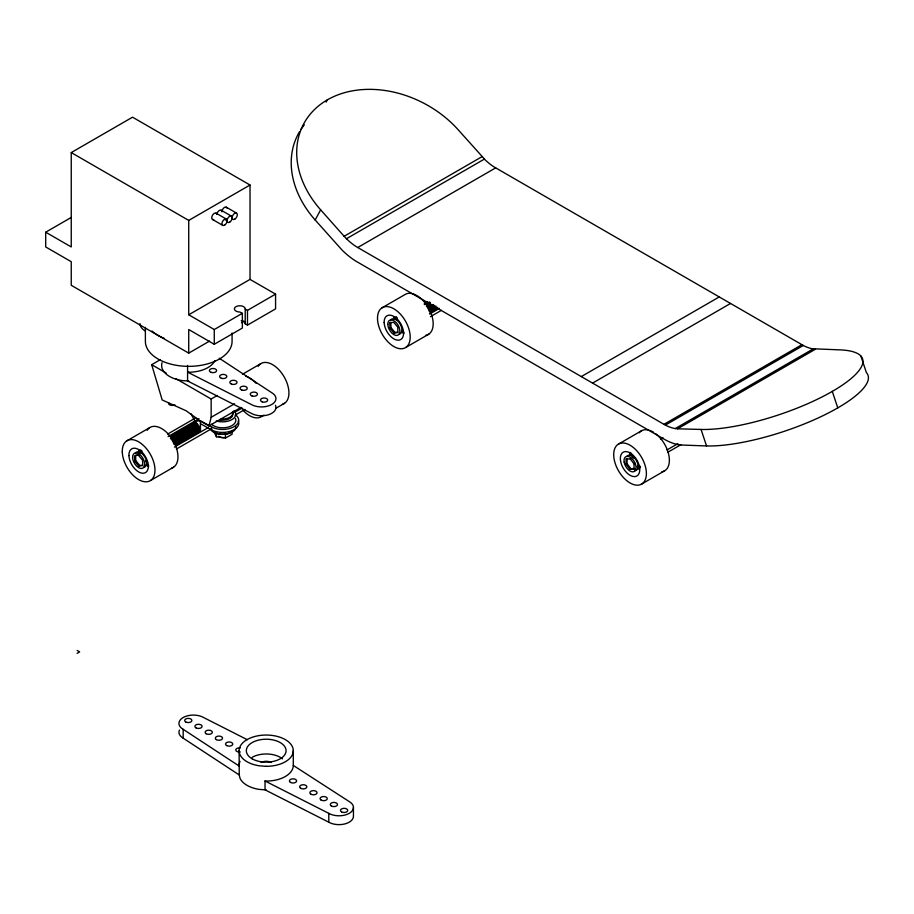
<?xml version="1.0" encoding="UTF-8"?>
<svg xmlns="http://www.w3.org/2000/svg" width="914" height="914" viewBox="0 0 914 914"><rect width="100%" height="100%" fill="white"/><g stroke="black" fill="none" stroke-linecap="round" stroke-linejoin="round"><path stroke-width="1.37" d="M625.964 464.163L626.181 458.988L627.198 458.394L626.993 463.581L630.854 468.676L634.944 468.596L629.837 469.27L625.964 464.163L626.993 463.581M633.916 469.19L634.133 464.004L630.26 458.908L626.181 458.988M188.73 353.124L71.246 285.294L71.246 261.701L45.7 246.951L45.7 232.202L71.246 246.951L71.246 152.581L188.73 220.411L188.73 314.782L250.025 279.398L275.571 294.137L275.571 308.886L247.477 325.11L245.192 323.784L245.226 308.886A5.415 3.13 0 0 0 239.811 305.756A5.415 3.13 0 0 0 234.395 308.886A5.415 3.13 0 0 0 239.811 312.017L242.359 313.308L242.359 328.057L214.264 344.281L188.73 329.531L188.73 353.124L209.569 341.093M245.192 323.784L245.226 323.636A5.415 3.13 0 0 0 241.216 320.608M160.327 359.693L151.69 364.675L162.178 399.955L186.125 410.774L200.714 421.331L208.975 425.913L211.157 417.298L211.157 399.007L175.968 378.693M326.115 102.117L327.338 99.866A97.524 75.028 28.4 0 1 458.577 130.211L485.471 160.178A46.168 26.655 60 0 0 494.257 167.045L803.303 345.469A46.168 26.655 60 0 0 812.078 348.737L838.983 349.834A97.524 26.655 -18.4 0 1 832.288 391.398L837.772 407.873M860.874 356.037L866.358 372.524A97.524 26.655 -18.4 0 1 817.813 418.121A97.524 26.655 -18.4 0 1 706.545 445.941L679.765 444.969A64.231 37.086 60 0 1 664.101 439.143L355.832 261.118A64.231 37.086 60 0 1 341.939 249.922L315.17 219.988L320.654 209.832A97.524 75.028 28.4 0 1 327.338 99.866M71.246 152.581L132.541 117.186L250.025 185.016L250.025 279.398M45.7 232.202L71.349 217.395M188.73 220.411L250.025 185.016M320.654 209.832L344.132 236.28L482.044 156.66M344.132 236.28L346.452 238.725L484.374 159.105M188.73 314.782L214.264 329.531L242.359 313.308M245.192 309.046L247.477 310.36L275.571 294.137M346.452 238.725L347.56 239.799A46.168 26.655 60 0 0 356.334 246.677L357.74 247.511L495.651 167.89M241.445 322.688L243.901 321.271M126.635 440.971L149.622 427.695M242.439 374.26L260.581 363.783M211.157 399.007L217.326 395.454M381.846 307.927L404.833 294.651A23.113 13.344 60 0 1 416.201 295.165M167.616 434.093L195.745 417.847M168.085 436.606L199.035 418.738M170.084 436.424L195.105 421.971L198.681 425.97L200.486 431.054L175.454 445.506M138.482 455.321L142.538 460.176L142.687 465.557L138.779 466.106L134.724 461.262L134.575 455.869L139.511 454.738L135.603 455.275L135.74 460.667L139.796 465.512L142.401 465.157M170.872 437.041L195.904 422.588M170.438 438.457L196.659 423.319M171.169 439.268L197.39 424.13M134.724 461.262L135.74 460.667M211.157 417.298L234.59 403.771M171.843 440.16L198.064 425.021M172.46 441.108L198.681 425.97M172.997 442.102L199.218 426.964M173.454 443.13L199.675 427.992M173.82 444.158L200.04 429.02M175.282 444.501L200.315 430.048M138.779 466.106L139.796 465.512M208.975 425.913L241.09 407.37M174.448 447.095L208.461 427.455M234.955 412.157L242.107 408.032M389.798 322.825L393.706 322.276L397.761 327.121L397.898 332.513L394.003 333.062L389.947 328.206L389.798 322.825L390.826 322.231L390.964 327.623L395.019 332.468L397.624 332.102M424.496 302.877L426.884 301.494M424.107 304.065L427.683 302.008M424.896 304.682L429.671 301.94M176.448 449.003L210.7 429.226M235.161 415.105L244.941 409.461M426.849 304.716L430.425 302.66M426.392 306.224L429.968 304.156M389.947 328.206L390.964 327.623M427.067 307.115L431.831 304.362M427.672 308.064L433.636 304.625M428.22 309.058L434.173 305.619M428.677 310.086L435.829 305.95M429.043 311.114L436.195 306.99M430.505 311.457L437.657 307.333M394.003 333.062L395.019 332.468M429.489 313.148L437.829 308.326M429.671 314.039L439.383 308.429M430.448 316.667L441.451 310.314M150.627 480.456L173.614 467.191M264.02 415.139L261.598 416.544A23.113 13.344 60 0 1 242.941 410.192M276.119 408.158L284.585 403.268M213.979 431.682L216.412 436.789L225.484 438.057L232.122 434.23L232.065 430.654M405.85 347.411L428.837 334.147M77.096 653.361L79.655 651.888L77.187 650.46M581.293 376.591L719.215 296.959M592.58 383.103L730.503 303.482M618.949 443.827L641.936 430.551M357.74 247.511L663.975 424.325L801.898 344.692M663.975 424.325L665.381 425.101L803.303 345.469M665.381 425.101A46.168 26.655 60 0 0 674.155 428.369L675.252 428.563L813.174 348.931M675.252 428.563L677.582 428.803L815.505 349.171M660.822 439.348L663.198 437.977M630.26 458.908L631.288 458.314M634.133 464.004L635.15 463.409M629.837 469.27L630.854 468.676M666.957 449.962L677.88 443.656M667.586 452.396L681.033 444.627M641.148 484.351A23.113 13.344 60 0 0 634.887 448.854A23.113 13.344 60 0 0 614.105 459.057A23.113 13.344 60 0 0 641.148 484.351L664.135 471.076M236.6 415.79A15.892 8.991 -1 0 1 232.51 427.478A15.892 8.991 -1 0 1 211.602 426.941L200.372 420.703L194.305 421.468L195.105 421.971M677.582 428.803L701.061 429.454A97.524 26.655 -18.4 0 0 832.288 391.398M220.125 420.052L222.742 420.223A10.111 5.724 -1 0 0 232.853 414.373L232.51 412.899M188.73 381.058L181.715 380.521A27.089 15.641 0 0 1 162.052 362.698M353.444 807.45L353.444 816.305A14.453 8.34 0 0 1 344.532 824.005A14.453 8.34 0 0 1 328.789 822.2L265.037 789.833L265.037 780.99L266.203 781.082A27.089 15.641 0 0 0 293.28 765.429L293.28 750.691M266.203 789.924L259.188 789.399A27.089 15.641 0 0 1 240.028 778.34L239.102 774.284M247.351 739.734L203.605 717.524A14.453 8.34 0 0 0 183.166 717.524A14.453 8.34 0 0 0 183.177 729.326L183.177 738.169L239.251 774.958L239.102 750.691M265.037 780.99L328.789 813.357A14.453 8.34 0 0 0 349.217 813.357A14.453 8.34 0 0 0 349.217 801.555L293.28 765.429M200.372 420.703L200.417 423.685L211.648 429.911A15.892 8.991 -1 0 0 230.831 431.122A15.892 8.991 -1 0 0 238.246 420.92M226.306 207.192L236.52 213.099M221.199 210.231L231.413 216.127M216.081 213.179L226.306 219.074M224.81 219.474L227.072 220.788M212.528 219.463L222.742 225.358M151.69 364.675L166.257 373.083M183.177 729.326L239.251 766.115M219.246 358.242L271.732 392.7A14.453 8.34 0 0 1 271.732 404.491A14.453 8.34 0 0 1 251.304 404.491L187.576 372.124L188.73 372.204A27.089 15.641 0 0 0 214.893 360.619M191.083 413.836L194.294 420.12M701.061 429.454L706.545 445.941M232.487 411.711L232.83 413.185A10.111 5.724 -1 0 1 222.719 419.023L221.074 418.92L221.097 420.109M232.613 412.26L232.636 413.448M225.404 433.293L225.484 438.057M216.355 433.213L216.412 436.789M211.602 426.941L211.648 429.911M200.417 423.685L200.486 431.054M328.789 813.357L328.789 822.2M247.477 310.36L247.477 325.11M232.076 333.004L232.076 341.322A43.346 25.021 0 0 1 188.73 366.354A43.346 25.021 0 0 1 145.383 341.322L145.383 327.452M214.264 329.531L214.264 344.281M187.576 365.417L187.576 380.967L251.304 413.334A14.453 8.34 0 0 0 268.739 414.659A14.453 8.34 0 0 0 275.48 405.279M164.326 338.409A43.346 25.021 0 0 1 152.021 331.039M145.315 331.005A18.063 10.431 0 0 1 140.025 323.636M213.682 219.543A3.61 2.091 -60 0 1 211.751 217.578A3.61 2.091 -60 0 1 214.047 213.533A3.61 2.091 -60 0 1 216.767 214.105M226.98 208.118A3.61 2.091 -60 0 0 224.147 207.638A3.61 2.091 -60 0 0 221.965 211.854A3.61 2.091 -60 0 0 219.714 210.277A3.61 2.091 -60 0 0 216.938 214.082M183.177 738.169A14.453 8.34 0 0 1 179.43 730.115M240.302 751.971A3.61 2.091 0 0 1 235.755 749.96A3.61 2.091 0 0 1 240.302 747.949M239.102 765.441A27.089 15.641 0 0 1 240.028 761.396M261.084 762.493A7.221 4.17 0 0 1 271.298 762.493M252.138 757.329A19.868 11.471 0 0 1 282.46 758.86M315.17 219.988A97.524 75.028 28.4 0 1 299.472 131.799M300.969 129.4A97.524 75.028 28.4 0 1 304.305 124.852M640.44 467.717A12.282 7.095 60 0 1 638.201 465.98M632.774 457.149A12.282 7.095 60 0 1 632.305 455.218M640.463 467.134A11.562 6.672 60 0 1 638.36 465.512M633.539 458.12A11.562 6.672 60 0 1 632.808 455.378M639.377 469.465A13.721 7.929 60 0 1 637.698 468.242M630.294 455.492A13.721 7.929 60 0 1 630.054 452.441M639.412 468.311A12.282 7.095 60 0 1 637.184 466.574M631.288 455.812A12.282 7.095 60 0 1 631.083 453.081M640.474 466.563A10.831 6.261 60 0 1 638.509 465.032M627.015 456.212A8.534 4.924 60 0 1 636.555 460.782A8.534 4.924 60 0 1 634.864 470.699M655.795 433.807A23.113 13.344 60 0 1 669.048 456.292A23.113 13.344 60 0 1 661.885 471.795M639.206 432.768A23.113 13.344 60 0 1 648.049 429.957M649.42 430.323A23.113 13.344 60 0 1 653.67 432.322M390.575 320.129A8.534 4.924 60 0 1 400.024 323.796A8.534 4.924 60 0 1 399.075 334.25M417.264 295.77A23.113 13.344 60 0 1 432.596 318.495A23.113 13.344 60 0 1 425.558 335.392M403.931 333.484A13.721 7.929 60 0 1 401.417 331.759M394.071 318.963A13.721 7.929 60 0 1 393.854 316.907M396.767 319.763A11.562 6.672 60 0 1 396.413 317.124M397.259 319.866A10.831 6.261 60 0 1 396.927 317.398M403.897 332.285A12.282 7.095 60 0 1 401.634 330.731M396.288 319.66A12.282 7.095 60 0 1 395.899 316.861M235.401 418.406A13.002 7.358 -1 0 1 227.815 427.192A13.002 7.358 -1 0 1 211.58 424.256M175.042 404.959A4.33 2.216 -5.1 0 1 170.255 405.096A4.33 2.216 -5.1 0 1 168.747 402.846M234.007 410.683A13.002 7.358 -1 0 1 231.939 419.595A13.002 7.358 -1 0 1 216.241 420.943M135.352 453.173A8.534 4.924 60 0 1 144.8 456.84A8.534 4.924 60 0 1 143.852 467.294M232.35 431.145A10.831 6.135 -1 0 1 215.304 432.608M147.44 463.192A12.282 7.095 60 0 1 146 461.821M141.064 452.704A12.282 7.095 60 0 1 140.676 449.905M148.674 465.329A12.282 7.095 60 0 1 146.411 463.786M140.036 453.287A12.282 7.095 60 0 1 139.659 450.488M224.387 437.486A5.061 2.868 -1 0 1 218.697 436.218M235.949 426.849A13.002 7.358 -1 0 1 224.65 434.276A13.002 7.358 -1 0 1 210.391 429.043M147.154 430.3A23.113 13.344 60 0 1 172.186 439.143A23.113 13.344 60 0 1 171.501 468.185M148.719 466.528A13.721 7.929 60 0 1 146.194 464.803M139.065 453.081A13.721 7.929 60 0 1 138.642 449.951M147.554 462.678A11.562 6.672 60 0 1 145.555 460.667M142.036 452.921A10.831 6.261 60 0 1 141.704 450.442M245.786 376.237A23.113 13.344 60 0 1 256.251 383.4M258.125 366.377A23.113 13.344 60 0 1 283.146 375.22A23.113 13.344 60 0 1 282.472 404.262M266.203 766.332L259.188 765.795A27.089 15.641 0 0 1 245.432 740.637A27.089 15.641 0 0 1 290.743 744.076A27.089 15.641 0 0 1 266.203 766.332M224.558 225.152A3.61 2.091 -60 0 0 226.718 219.44A3.61 2.091 -60 0 0 222.285 222.068A3.61 2.091 -60 0 0 224.558 225.152M234.772 219.166A3.61 2.091 -60 0 0 236.932 213.453A3.61 2.091 -60 0 0 232.51 216.092A3.61 2.091 -60 0 0 234.772 219.166M229.665 222.193A3.61 2.091 -60 0 0 231.825 216.492A3.61 2.091 -60 0 0 227.403 219.12A3.61 2.091 -60 0 0 229.665 222.193M185.725 721.946A3.61 2.091 0 0 0 191.769 721.009A3.61 2.091 0 0 0 187.336 718.461A3.61 2.091 0 0 0 185.725 721.946M341.55 811.883A3.61 2.091 0 0 0 347.594 810.947A3.61 2.091 0 0 0 343.173 808.387A3.61 2.091 0 0 0 341.55 811.883M206.164 733.736A3.61 2.091 0 0 0 212.208 732.811A3.61 2.091 0 0 0 207.775 730.252A3.61 2.091 0 0 0 206.164 733.736M321.122 800.081A3.61 2.091 0 0 0 327.155 799.144A3.61 2.091 0 0 0 322.733 796.597A3.61 2.091 0 0 0 321.122 800.081M310.897 794.186A3.61 2.091 0 0 0 316.941 793.249A3.61 2.091 0 0 0 312.519 790.701A3.61 2.091 0 0 0 310.897 794.186M331.336 805.977A3.61 2.091 0 0 0 337.38 805.051A3.61 2.091 0 0 0 332.959 802.492A3.61 2.091 0 0 0 331.336 805.977M226.592 745.538A3.61 2.091 0 0 0 232.636 744.602A3.61 2.091 0 0 0 228.214 742.042A3.61 2.091 0 0 0 226.592 745.538M216.378 739.643A3.61 2.091 0 0 0 222.422 738.706A3.61 2.091 0 0 0 218 736.147A3.61 2.091 0 0 0 216.378 739.643M195.939 727.841A3.61 2.091 0 0 0 201.983 726.904A3.61 2.091 0 0 0 197.561 724.356A3.61 2.091 0 0 0 195.939 727.841M300.683 788.291A3.61 2.091 0 0 0 306.727 787.354A3.61 2.091 0 0 0 302.294 784.806A3.61 2.091 0 0 0 300.683 788.291M252.15 758.803A19.868 11.471 0 0 0 285.385 753.662A19.868 11.471 0 0 0 261.05 739.609A19.868 11.471 0 0 0 252.15 758.803M290.458 782.395A3.61 2.091 0 0 0 296.502 781.459A3.61 2.091 0 0 0 292.08 778.899A3.61 2.091 0 0 0 290.458 782.395M231.619 384.177A3.61 2.091 0 0 0 237.034 382.372A3.61 2.091 0 0 0 231.619 380.567A3.61 2.091 0 0 0 231.619 384.177M252.047 395.979A3.61 2.091 0 0 0 257.474 394.174A3.61 2.091 0 0 0 252.047 392.357A3.61 2.091 0 0 0 252.047 395.979M221.405 378.282A3.61 2.091 0 0 0 226.821 376.477A3.61 2.091 0 0 0 221.405 374.671A3.61 2.091 0 0 0 221.405 378.282M241.833 390.072A3.61 2.091 0 0 0 247.248 388.267A3.61 2.091 0 0 0 241.833 386.462A3.61 2.091 0 0 0 241.833 390.072M262.272 401.874A3.61 2.091 0 0 0 267.688 400.069A3.61 2.091 0 0 0 262.272 398.264A3.61 2.091 0 0 0 262.272 401.874M211.191 372.386A3.61 2.091 0 0 0 216.607 370.581A3.61 2.091 0 0 0 211.191 368.765A3.61 2.091 0 0 0 211.191 372.386M624.159 462.176A8.534 4.924 60 0 0 634.11 471.578A8.534 4.924 60 0 0 631.882 458.497A8.534 4.924 60 0 0 624.159 462.176M620.583 461.102A13.721 7.929 60 0 0 636.635 476.114A13.721 7.929 60 0 0 632.922 455.046A13.721 7.929 60 0 0 620.583 461.102M387.822 324.401A8.534 4.924 60 0 0 397.03 335.427A8.534 4.924 60 0 0 396.699 323.168A8.534 4.924 60 0 0 387.822 324.401M377.516 318.975A23.113 13.344 60 0 0 402.571 348.668A23.113 13.344 60 0 0 401.463 315.364A23.113 13.344 60 0 0 377.516 318.975M384.154 322.505A13.721 7.929 60 0 0 399.03 340.134A13.721 7.929 60 0 0 398.378 320.357A13.721 7.929 60 0 0 384.154 322.505M132.599 457.446A8.534 4.924 60 0 0 141.807 468.471A8.534 4.924 60 0 0 141.476 456.223A8.534 4.924 60 0 0 132.599 457.446M122.293 452.019A23.113 13.344 60 0 0 147.348 481.712A23.113 13.344 60 0 0 146.251 448.408A23.113 13.344 60 0 0 122.293 452.019M128.931 455.549A13.721 7.929 60 0 0 143.806 473.178A13.721 7.929 60 0 0 143.155 453.413A13.721 7.929 60 0 0 128.931 455.549"/></g></svg>
